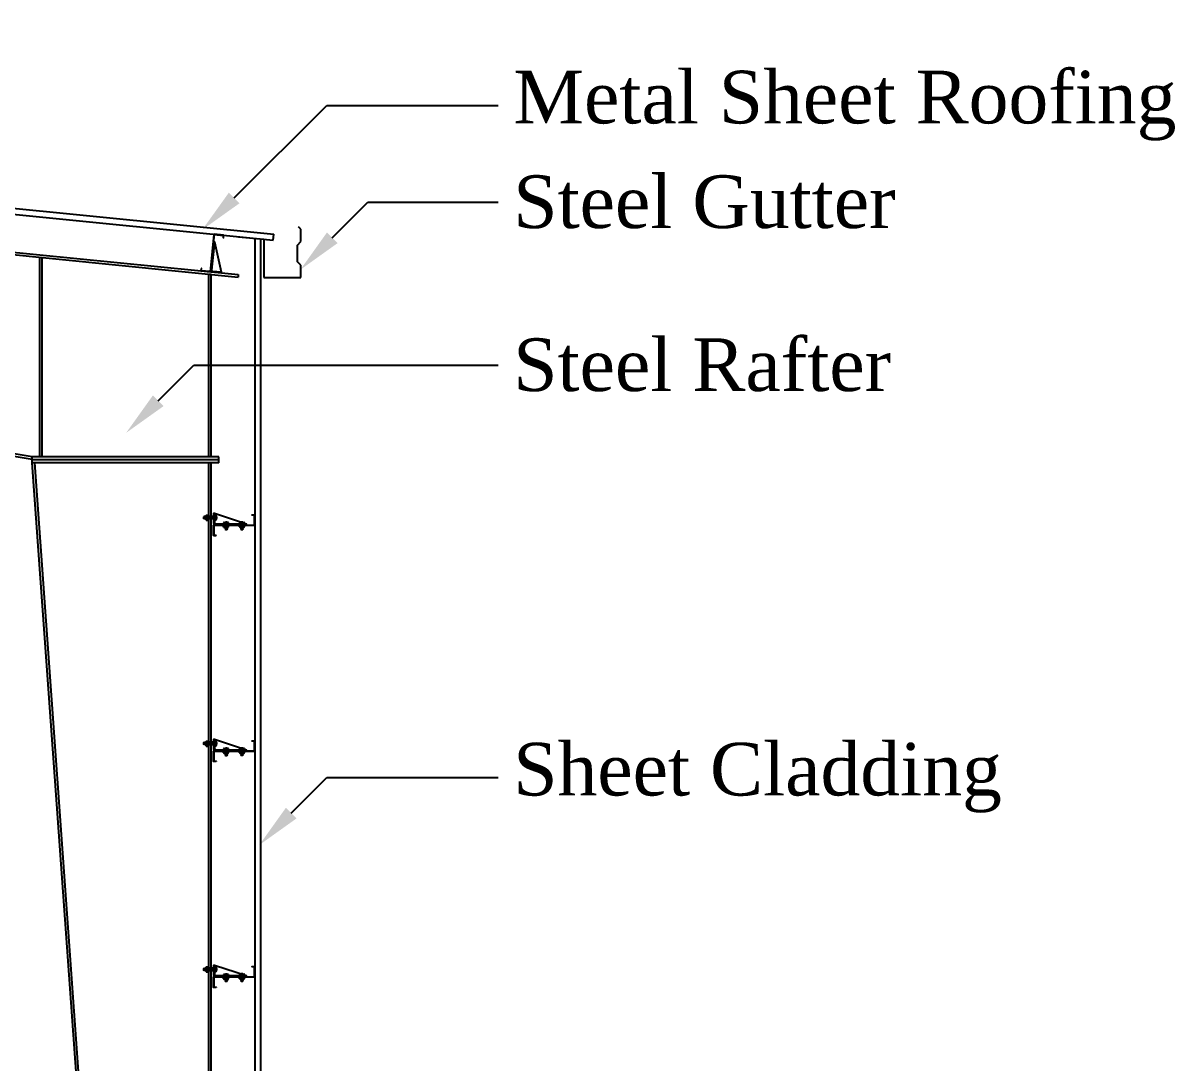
# Model space of a CAD drawing. Header units: metres. Extents: x 1422408 to 2565053, y 3723 to 80428.
# Drawn here: x 2267701.95 to 2267709.6, y 4230.66 to 4237.56 of the extents above; entities that cross this region are included whole.
import ezdxf

# ---------------------------------------------------------------- set-up
doc = ezdxf.new("R2010")
doc.units = ezdxf.units.M
doc.header["$LTSCALE"] = 3.5
doc.header["$MEASUREMENT"] = 0
doc.layers.get('0').update_dxf_attribs({"linetype": 'CONTINUOUS'})
doc.styles.add('style1jaya', font='times.ttf')

msp = doc.modelspace()

# ---------------------------------------------------------------- linework, layer by layer
at = {"ltscale": 0.5}
for p, q in [((2267689.59375, 4237.56076), (2267703.61708, 4236.15842)), ((2267689.59375, 4237.52056), (2267703.6131, 4236.11862)), ((2267703.6131, 4236.11862), (2267703.61708, 4236.15842)), ((2267703.49145, 4236.13079), (2267703.49158, 4223.87431)), ((2267703.53158, 4223.87431), (2267703.53143, 4236.12679))]:
    msp.add_line(p, q, dxfattribs=at)
for p, q in [((2267689.59375, 4237.26889), (2267703.38143, 4235.89012)), ((2267689.59375, 4237.25281), (2267703.37984, 4235.8742)), ((2267702.013, 4234.67952), (2267689.59375, 4236.75439)), ((2267702.013, 4234.66331), (2267689.59375, 4236.73821)), ((2267703.79773, 4236.19108), (2267703.78064, 4236.20818)), ((2267703.79773, 4236.10941), (2267703.79773, 4236.19108)), ((2267703.22288, 4236.10705), (2267703.26711, 4235.90772)), ((2267703.38285, 4236.14165), (2267703.55196, 4236.12474)), ((2267703.55196, 4236.12474), (2267703.55172, 4235.87197)), ((2267703.77416, 4236.08584), (2267703.79773, 4236.10941)), ((2267703.77416, 4235.97604), (2267703.77416, 4236.08584)), ((2267702.063, 4234.67952), (2267702.063, 4236.006)), ((2267702.079, 4234.67952), (2267702.079, 4236.006)), ((2267703.79772, 4235.95246), (2267703.77416, 4235.97604)), ((2267703.79772, 4235.87195), (2267703.79772, 4235.95246)), ((2267703.18543, 4234.67952), (2267703.18543, 4235.89364)), ((2267703.20143, 4235.89204), (2267703.18543, 4235.89204)), ((2267703.20143, 4234.67952), (2267703.20143, 4235.89204)), ((2267703.38143, 4235.89012), (2267703.37984, 4235.8742)), ((2267703.55172, 4235.87197), (2267703.79772, 4235.87195)), ((2267703.25143, 4234.67952), (2267702.013, 4234.67952)), ((2267702.013, 4234.63952), (2267702.013, 4234.67952)), ((2267703.25143, 4234.65952), (2267702.013, 4234.65952)), ((2267702.76951, 4224.15953), (2267702.013, 4234.63952)), ((2267703.25143, 4234.63952), (2267702.013, 4234.63952)), ((2267702.78558, 4224.15953), (2267702.02908, 4234.63952)), ((2267703.18558, 4224.15953), (2267703.18534, 4234.63952)), ((2267703.20158, 4224.15953), (2267703.20158, 4234.63952)), ((2267703.25143, 4234.63952), (2267703.25143, 4234.67952)), ((2267703.24334, 4234.27633), (2267703.14642, 4234.27621)), ((2267703.43647, 4234.23348), (2267703.22444, 4234.3036)), ((2267703.30027, 4234.2529), (2267703.30052, 4234.19133)), ((2267703.38871, 4234.24286), (2267703.38875, 4234.23329)), ((2267703.39281, 4234.24424), (2267703.41742, 4234.24435)), ((2267703.39692, 4234.24289), (2267703.39704, 4234.21261)), ((2267703.40508, 4234.25333), (2267703.40533, 4234.19176)), ((2267703.41332, 4234.24296), (2267703.41344, 4234.21484)), ((2267703.42153, 4234.243), (2267703.42157, 4234.23343)), ((2267703.38883, 4234.21474), (2267703.38879, 4234.22431)), ((2267703.39294, 4234.21339), (2267703.41755, 4234.21349)), ((2267703.39704, 4234.21261), (2267703.39919, 4234.21341)), ((2267703.39704, 4234.21261), (2267703.39841, 4234.21166)), ((2267703.39705, 4234.20969), (2267703.40707, 4234.21345)), ((2267703.39841, 4234.21166), (2267703.39705, 4234.20969)), ((2267703.39705, 4234.20969), (2267703.39842, 4234.20875)), ((2267703.39707, 4234.20678), (2267703.41208, 4234.2124)), ((2267703.39842, 4234.20875), (2267703.39707, 4234.20678)), ((2267703.39707, 4234.20678), (2267703.39844, 4234.20583)), ((2267703.39708, 4234.20386), (2267703.41209, 4234.20949)), ((2267703.39844, 4234.20583), (2267703.39708, 4234.20386)), ((2267703.39708, 4234.20386), (2267703.39845, 4234.20292)), ((2267703.39709, 4234.20095), (2267703.41211, 4234.20657)), ((2267703.39845, 4234.20292), (2267703.39709, 4234.20095)), ((2267703.39709, 4234.20095), (2267703.39846, 4234.2)), ((2267703.39841, 4234.21166), (2267703.40313, 4234.21343)), ((2267703.39842, 4234.20875), (2267703.41101, 4234.21346)), ((2267703.39844, 4234.20583), (2267703.41345, 4234.21146)), ((2267703.39845, 4234.20292), (2267703.41346, 4234.20854)), ((2267703.39846, 4234.2), (2267703.41348, 4234.20563)), ((2267703.39846, 4234.2), (2267703.41213, 4234.20074)), ((2267703.39846, 4234.2), (2267703.4053, 4234.19861)), ((2267703.40302, 4234.20025), (2267703.41212, 4234.20366)), ((2267703.41213, 4234.20074), (2267703.4053, 4234.19861)), ((2267703.40757, 4234.20049), (2267703.41349, 4234.20271)), ((2267703.41282, 4234.21347), (2267703.41208, 4234.2124)), ((2267703.41208, 4234.2124), (2267703.41345, 4234.21146)), ((2267703.41345, 4234.21146), (2267703.41209, 4234.20949)), ((2267703.41209, 4234.20949), (2267703.41346, 4234.20854)), ((2267703.41346, 4234.20854), (2267703.41211, 4234.20657)), ((2267703.41211, 4234.20657), (2267703.41348, 4234.20563)), ((2267703.41348, 4234.20563), (2267703.41212, 4234.20366)), ((2267703.41212, 4234.20366), (2267703.41349, 4234.20271)), ((2267703.41349, 4234.20271), (2267703.41213, 4234.20074)), ((2267703.42164, 4234.21487), (2267703.4216, 4234.22444)), ((2267703.43647, 4232.73348), (2267703.22444, 4232.8036)), ((2267703.24334, 4232.77633), (2267703.14642, 4232.77621)), ((2267703.30027, 4232.7529), (2267703.30052, 4232.69133)), ((2267703.38871, 4232.74286), (2267703.38875, 4232.73329)), ((2267703.38883, 4232.71474), (2267703.38879, 4232.72431)), ((2267703.39281, 4232.74425), (2267703.41742, 4232.74435)), ((2267703.39294, 4232.71339), (2267703.41755, 4232.71349)), ((2267703.39692, 4232.74289), (2267703.39704, 4232.71261)), ((2267703.39704, 4232.71261), (2267703.39919, 4232.71341)), ((2267703.39704, 4232.71261), (2267703.39841, 4232.71166)), ((2267703.39705, 4232.70969), (2267703.40707, 4232.71345)), ((2267703.39841, 4232.71166), (2267703.39705, 4232.70969)), ((2267703.39705, 4232.70969), (2267703.39842, 4232.70875)), ((2267703.39707, 4232.70678), (2267703.41208, 4232.7124)), ((2267703.39842, 4232.70875), (2267703.39707, 4232.70678)), ((2267703.39707, 4232.70678), (2267703.39844, 4232.70583)), ((2267703.39708, 4232.70386), (2267703.41209, 4232.70949)), ((2267703.39844, 4232.70583), (2267703.39708, 4232.70386)), ((2267703.39708, 4232.70386), (2267703.39845, 4232.70292)), ((2267703.39709, 4232.70095), (2267703.41211, 4232.70657)), ((2267703.39845, 4232.70292), (2267703.39709, 4232.70095)), ((2267703.39709, 4232.70095), (2267703.39846, 4232.7)), ((2267703.39841, 4232.71166), (2267703.40313, 4232.71343)), ((2267703.39842, 4232.70875), (2267703.41101, 4232.71346)), ((2267703.39844, 4232.70583), (2267703.41345, 4232.71146)), ((2267703.39845, 4232.70292), (2267703.41346, 4232.70854)), ((2267703.39846, 4232.7), (2267703.41348, 4232.70563)), ((2267703.40302, 4232.70025), (2267703.41212, 4232.70366)), ((2267703.40508, 4232.75333), (2267703.40533, 4232.69176)), ((2267703.40757, 4232.70049), (2267703.41349, 4232.70271)), ((2267703.41282, 4232.71347), (2267703.41208, 4232.7124)), ((2267703.41208, 4232.7124), (2267703.41345, 4232.71146)), ((2267703.41345, 4232.71146), (2267703.41209, 4232.70949)), ((2267703.41209, 4232.70949), (2267703.41346, 4232.70854)), ((2267703.41346, 4232.70854), (2267703.41211, 4232.70657)), ((2267703.41211, 4232.70657), (2267703.41348, 4232.70563)), ((2267703.41348, 4232.70563), (2267703.41212, 4232.70366)), ((2267703.41212, 4232.70366), (2267703.41349, 4232.70271)), ((2267703.41349, 4232.70271), (2267703.41213, 4232.70074)), ((2267703.41332, 4232.74296), (2267703.41344, 4232.71484)), ((2267703.42153, 4232.743), (2267703.42157, 4232.73343)), ((2267703.42164, 4232.71487), (2267703.4216, 4232.72445)), ((2267703.39846, 4232.7), (2267703.41213, 4232.70074)), ((2267703.39846, 4232.7), (2267703.4053, 4232.69861)), ((2267703.41213, 4232.70074), (2267703.4053, 4232.69861)), ((2267703.24334, 4231.27633), (2267703.14642, 4231.27621)), ((2267703.43647, 4231.23348), (2267703.22444, 4231.3036)), ((2267703.30027, 4231.2529), (2267703.30052, 4231.19133)), ((2267703.40508, 4231.25333), (2267703.40533, 4231.19176)), ((2267703.38871, 4231.24286), (2267703.38875, 4231.23329)), ((2267703.38883, 4231.21474), (2267703.38879, 4231.22431)), ((2267703.39281, 4231.24425), (2267703.41742, 4231.24435)), ((2267703.39294, 4231.21339), (2267703.41755, 4231.21349)), ((2267703.39692, 4231.2429), (2267703.39704, 4231.21261)), ((2267703.39704, 4231.21261), (2267703.39919, 4231.21342)), ((2267703.39704, 4231.21261), (2267703.39841, 4231.21166)), ((2267703.39705, 4231.20969), (2267703.40707, 4231.21345)), ((2267703.39841, 4231.21166), (2267703.39705, 4231.20969)), ((2267703.39705, 4231.20969), (2267703.39842, 4231.20875)), ((2267703.39707, 4231.20678), (2267703.41208, 4231.2124)), ((2267703.39842, 4231.20875), (2267703.39707, 4231.20678)), ((2267703.39707, 4231.20678), (2267703.39844, 4231.20583)), ((2267703.39708, 4231.20386), (2267703.41209, 4231.20949)), ((2267703.39844, 4231.20583), (2267703.39708, 4231.20386)), ((2267703.39708, 4231.20386), (2267703.39845, 4231.20292)), ((2267703.39709, 4231.20095), (2267703.41211, 4231.20657)), ((2267703.39845, 4231.20292), (2267703.39709, 4231.20095)), ((2267703.39709, 4231.20095), (2267703.39846, 4231.2)), ((2267703.39841, 4231.21166), (2267703.40313, 4231.21343)), ((2267703.39842, 4231.20875), (2267703.41101, 4231.21346)), ((2267703.39844, 4231.20583), (2267703.41345, 4231.21146)), ((2267703.39845, 4231.20292), (2267703.41346, 4231.20854)), ((2267703.39846, 4231.2), (2267703.41348, 4231.20563)), ((2267703.39846, 4231.2), (2267703.41213, 4231.20074)), ((2267703.39846, 4231.2), (2267703.4053, 4231.19861)), ((2267703.40302, 4231.20025), (2267703.41212, 4231.20366)), ((2267703.41213, 4231.20074), (2267703.4053, 4231.19861)), ((2267703.40757, 4231.20049), (2267703.41349, 4231.20271)), ((2267703.41282, 4231.21347), (2267703.41208, 4231.2124)), ((2267703.41208, 4231.2124), (2267703.41345, 4231.21146)), ((2267703.41345, 4231.21146), (2267703.41209, 4231.20949)), ((2267703.41209, 4231.20949), (2267703.41346, 4231.20854)), ((2267703.41346, 4231.20854), (2267703.41211, 4231.20657)), ((2267703.41211, 4231.20657), (2267703.41348, 4231.20563)), ((2267703.41348, 4231.20563), (2267703.41212, 4231.20366)), ((2267703.41212, 4231.20366), (2267703.41349, 4231.20271)), ((2267703.41349, 4231.20271), (2267703.41213, 4231.20074)), ((2267703.41332, 4231.24296), (2267703.41344, 4231.21484)), ((2267703.42153, 4231.243), (2267703.42157, 4231.23343)), ((2267703.42164, 4231.21488), (2267703.4216, 4231.22445))]:
    msp.add_line(p, q)
at = {"linetype": 'ByBlock', "lineweight": -2}
for p, q in [((2267703.96919, 4237.01363), (2267705.10753, 4237.01363)), ((2267704.2418, 4236.37083), (2267705.10753, 4236.37083)), ((2267703.08543, 4235.28845), (2267705.10738, 4235.28845)), ((2267703.96919, 4232.55107), (2267705.10753, 4232.55107))]:
    msp.add_line(p, q, dxfattribs=at)
at = {"linetype": 'Continuous'}
for p, q in [((2267703.15285, 4234.28328), (2267703.15147, 4234.27644)), ((2267703.15359, 4234.26961), (2267703.15147, 4234.27644)), ((2267703.1538, 4234.28465), (2267703.15285, 4234.28328)), ((2267703.15285, 4234.28328), (2267703.15848, 4234.26826)), ((2267703.15285, 4234.28328), (2267703.15359, 4234.26961)), ((2267703.1531, 4234.27872), (2267703.15651, 4234.26962)), ((2267703.15335, 4234.27417), (2267703.15556, 4234.26825)), ((2267703.15556, 4234.26825), (2267703.15359, 4234.26961)), ((2267703.1538, 4234.28465), (2267703.15943, 4234.26963)), ((2267703.15577, 4234.28329), (2267703.1538, 4234.28465)), ((2267703.15651, 4234.26962), (2267703.15556, 4234.26825)), ((2267703.15671, 4234.28466), (2267703.15577, 4234.28329)), ((2267703.15577, 4234.28329), (2267703.16139, 4234.26827)), ((2267703.15848, 4234.26826), (2267703.15651, 4234.26962)), ((2267703.15671, 4234.28466), (2267703.16234, 4234.26965)), ((2267703.15868, 4234.2833), (2267703.15671, 4234.28466)), ((2267703.15943, 4234.26963), (2267703.15848, 4234.26826)), ((2267703.15963, 4234.28467), (2267703.15868, 4234.2833)), ((2267703.15868, 4234.2833), (2267703.16431, 4234.26829)), ((2267703.16139, 4234.26827), (2267703.15943, 4234.26963)), ((2267703.15963, 4234.28467), (2267703.16526, 4234.26966)), ((2267703.1616, 4234.28332), (2267703.15963, 4234.28467)), ((2267703.16234, 4234.26965), (2267703.16139, 4234.26827)), ((2267703.16255, 4234.28469), (2267703.1616, 4234.28332)), ((2267703.1616, 4234.28332), (2267703.16632, 4234.27073)), ((2267703.16431, 4234.26829), (2267703.16234, 4234.26965)), ((2267703.16255, 4234.28469), (2267703.1663, 4234.27467)), ((2267703.16451, 4234.28333), (2267703.16255, 4234.28469)), ((2267703.16526, 4234.26966), (2267703.16431, 4234.26829)), ((2267703.16546, 4234.2847), (2267703.16451, 4234.28333)), ((2267703.16451, 4234.28333), (2267703.16628, 4234.27861)), ((2267703.16632, 4234.26892), (2267703.16526, 4234.26966)), ((2267703.16546, 4234.2847), (2267703.16627, 4234.28255)), ((2267703.16626, 4234.2847), (2267703.16546, 4234.2847)), ((2267703.16624, 4234.2888), (2267703.16634, 4234.26419)), ((2267703.16759, 4234.29291), (2267703.17915, 4234.29296)), ((2267703.23391, 4234.28471), (2267703.16763, 4234.28471)), ((2267703.23398, 4234.2683), (2267703.16769, 4234.2683)), ((2267703.16773, 4234.2601), (2267703.17915, 4234.26014)), ((2267703.23388, 4234.29291), (2267703.22431, 4234.29287)), ((2267703.23401, 4234.26009), (2267703.22444, 4234.26005)), ((2267703.23526, 4234.28881), (2267703.23536, 4234.2642)), ((2267703.2839, 4234.24243), (2267703.28394, 4234.23286)), ((2267703.288, 4234.24381), (2267703.31261, 4234.24391)), ((2267703.29211, 4234.24246), (2267703.29222, 4234.2143)), ((2267703.30851, 4234.24253), (2267703.30863, 4234.21437)), ((2267703.31672, 4234.24256), (2267703.31676, 4234.23299)), ((2267703.28402, 4234.21426), (2267703.28398, 4234.22383)), ((2267703.28813, 4234.21291), (2267703.31274, 4234.21301)), ((2267703.29223, 4234.21213), (2267703.29438, 4234.21294)), ((2267703.29223, 4234.21293), (2267703.29223, 4234.21213)), ((2267703.29223, 4234.21213), (2267703.2936, 4234.21119)), ((2267703.29225, 4234.20922), (2267703.30226, 4234.21297)), ((2267703.2936, 4234.21119), (2267703.29225, 4234.20922)), ((2267703.29225, 4234.20922), (2267703.29362, 4234.20827)), ((2267703.29226, 4234.2063), (2267703.30727, 4234.21193)), ((2267703.29362, 4234.20827), (2267703.29226, 4234.2063)), ((2267703.29226, 4234.2063), (2267703.29363, 4234.20536)), ((2267703.29227, 4234.20339), (2267703.30729, 4234.20901)), ((2267703.29363, 4234.20536), (2267703.29227, 4234.20339)), ((2267703.29227, 4234.20339), (2267703.29364, 4234.20244)), ((2267703.29228, 4234.20047), (2267703.3073, 4234.2061)), ((2267703.29364, 4234.20244), (2267703.29228, 4234.20047)), ((2267703.29228, 4234.20047), (2267703.29365, 4234.19952)), ((2267703.2936, 4234.21119), (2267703.29832, 4234.21296)), ((2267703.29362, 4234.20827), (2267703.3062, 4234.21299)), ((2267703.29363, 4234.20536), (2267703.30864, 4234.21098)), ((2267703.29364, 4234.20244), (2267703.30866, 4234.20807)), ((2267703.29365, 4234.19952), (2267703.30867, 4234.20515)), ((2267703.29365, 4234.19952), (2267703.30732, 4234.20027)), ((2267703.29365, 4234.19952), (2267703.30049, 4234.19814)), ((2267703.29821, 4234.19977), (2267703.30731, 4234.20318)), ((2267703.30732, 4234.20027), (2267703.30049, 4234.19814)), ((2267703.30277, 4234.20002), (2267703.30868, 4234.20224)), ((2267703.30801, 4234.213), (2267703.30727, 4234.21193)), ((2267703.30727, 4234.21193), (2267703.30864, 4234.21098)), ((2267703.30864, 4234.21098), (2267703.30729, 4234.20901)), ((2267703.30729, 4234.20901), (2267703.30866, 4234.20807)), ((2267703.30866, 4234.20807), (2267703.3073, 4234.2061)), ((2267703.3073, 4234.2061), (2267703.30867, 4234.20515)), ((2267703.30867, 4234.20515), (2267703.30731, 4234.20318)), ((2267703.30731, 4234.20318), (2267703.30868, 4234.20224)), ((2267703.30868, 4234.20224), (2267703.30732, 4234.20027)), ((2267703.31683, 4234.2144), (2267703.31679, 4234.22397)), ((2267703.15285, 4232.78328), (2267703.15147, 4232.77644)), ((2267703.1538, 4232.78465), (2267703.15285, 4232.78328)), ((2267703.15285, 4232.78328), (2267703.15848, 4232.76826)), ((2267703.15285, 4232.78328), (2267703.15359, 4232.76961)), ((2267703.1531, 4232.77872), (2267703.15651, 4232.76962)), ((2267703.1538, 4232.78465), (2267703.15943, 4232.76963)), ((2267703.15577, 4232.78329), (2267703.1538, 4232.78465)), ((2267703.15671, 4232.78466), (2267703.15577, 4232.78329)), ((2267703.15577, 4232.78329), (2267703.16139, 4232.76828)), ((2267703.15671, 4232.78466), (2267703.16234, 4232.76965)), ((2267703.15868, 4232.7833), (2267703.15671, 4232.78466)), ((2267703.15963, 4232.78467), (2267703.15868, 4232.7833)), ((2267703.15868, 4232.7833), (2267703.16431, 4232.76829)), ((2267703.15963, 4232.78467), (2267703.16526, 4232.76966)), ((2267703.1616, 4232.78332), (2267703.15963, 4232.78467)), ((2267703.16255, 4232.78469), (2267703.1616, 4232.78332)), ((2267703.1616, 4232.78332), (2267703.16632, 4232.77073)), ((2267703.16255, 4232.78469), (2267703.1663, 4232.77467)), ((2267703.16451, 4232.78333), (2267703.16255, 4232.78469)), ((2267703.16546, 4232.7847), (2267703.16451, 4232.78333)), ((2267703.16451, 4232.78333), (2267703.16628, 4232.77861)), ((2267703.16546, 4232.7847), (2267703.16627, 4232.78255)), ((2267703.16626, 4232.7847), (2267703.16546, 4232.7847)), ((2267703.16624, 4232.7888), (2267703.16634, 4232.76419)), ((2267703.16759, 4232.79291), (2267703.17915, 4232.79296)), ((2267703.23391, 4232.78471), (2267703.16763, 4232.78471)), ((2267703.23388, 4232.79291), (2267703.22431, 4232.79287)), ((2267703.23526, 4232.78881), (2267703.23536, 4232.7642)), ((2267703.15359, 4232.76961), (2267703.15147, 4232.77644)), ((2267703.15335, 4232.77417), (2267703.15556, 4232.76825)), ((2267703.15556, 4232.76825), (2267703.15359, 4232.76961)), ((2267703.15651, 4232.76962), (2267703.15556, 4232.76825)), ((2267703.15848, 4232.76826), (2267703.15651, 4232.76962)), ((2267703.15943, 4232.76963), (2267703.15848, 4232.76826)), ((2267703.16139, 4232.76828), (2267703.15943, 4232.76963)), ((2267703.16234, 4232.76965), (2267703.16139, 4232.76828)), ((2267703.16431, 4232.76829), (2267703.16234, 4232.76965)), ((2267703.16526, 4232.76966), (2267703.16431, 4232.76829)), ((2267703.16632, 4232.76892), (2267703.16526, 4232.76966)), ((2267703.23398, 4232.7683), (2267703.16769, 4232.7683)), ((2267703.16773, 4232.7601), (2267703.17915, 4232.76014)), ((2267703.23401, 4232.76009), (2267703.22444, 4232.76005)), ((2267703.2839, 4232.74243), (2267703.28394, 4232.73286)), ((2267703.28402, 4232.71426), (2267703.28398, 4232.72383)), ((2267703.288, 4232.74381), (2267703.31261, 4232.74391)), ((2267703.28813, 4232.71291), (2267703.31274, 4232.71302)), ((2267703.29211, 4232.74246), (2267703.29222, 4232.7143)), ((2267703.29223, 4232.71213), (2267703.29438, 4232.71294)), ((2267703.29223, 4232.71293), (2267703.29223, 4232.71213)), ((2267703.29223, 4232.71213), (2267703.2936, 4232.71119)), ((2267703.29225, 4232.70922), (2267703.30226, 4232.71297)), ((2267703.2936, 4232.71119), (2267703.29225, 4232.70922)), ((2267703.29225, 4232.70922), (2267703.29362, 4232.70827)), ((2267703.29226, 4232.7063), (2267703.30727, 4232.71193)), ((2267703.29362, 4232.70827), (2267703.29226, 4232.7063)), ((2267703.29226, 4232.7063), (2267703.29363, 4232.70536)), ((2267703.29227, 4232.70339), (2267703.30729, 4232.70901)), ((2267703.29363, 4232.70536), (2267703.29227, 4232.70339)), ((2267703.29227, 4232.70339), (2267703.29364, 4232.70244)), ((2267703.29228, 4232.70047), (2267703.3073, 4232.7061)), ((2267703.29364, 4232.70244), (2267703.29228, 4232.70047)), ((2267703.2936, 4232.71119), (2267703.29832, 4232.71296)), ((2267703.29362, 4232.70827), (2267703.3062, 4232.71299)), ((2267703.29363, 4232.70536), (2267703.30864, 4232.71098)), ((2267703.29364, 4232.70244), (2267703.30866, 4232.70807)), ((2267703.29365, 4232.69952), (2267703.30867, 4232.70515)), ((2267703.29821, 4232.69977), (2267703.30731, 4232.70318)), ((2267703.30277, 4232.70002), (2267703.30868, 4232.70224)), ((2267703.30801, 4232.713), (2267703.30727, 4232.71193)), ((2267703.30727, 4232.71193), (2267703.30864, 4232.71098)), ((2267703.30864, 4232.71098), (2267703.30729, 4232.70901)), ((2267703.30729, 4232.70901), (2267703.30866, 4232.70807)), ((2267703.30866, 4232.70807), (2267703.3073, 4232.7061)), ((2267703.3073, 4232.7061), (2267703.30867, 4232.70515)), ((2267703.30867, 4232.70515), (2267703.30731, 4232.70318)), ((2267703.30731, 4232.70318), (2267703.30868, 4232.70224)), ((2267703.30868, 4232.70224), (2267703.30732, 4232.70027)), ((2267703.30851, 4232.74253), (2267703.30863, 4232.71437)), ((2267703.31672, 4232.74256), (2267703.31676, 4232.73299)), ((2267703.31683, 4232.7144), (2267703.31679, 4232.72397)), ((2267703.29228, 4232.70047), (2267703.29365, 4232.69952)), ((2267703.29365, 4232.69952), (2267703.30732, 4232.70027)), ((2267703.29365, 4232.69952), (2267703.30049, 4232.69814)), ((2267703.30732, 4232.70027), (2267703.30049, 4232.69814)), ((2267703.15285, 4231.28328), (2267703.15147, 4231.27644)), ((2267703.15359, 4231.26961), (2267703.15147, 4231.27644)), ((2267703.1538, 4231.28465), (2267703.15285, 4231.28328)), ((2267703.15285, 4231.28328), (2267703.15848, 4231.26826)), ((2267703.15285, 4231.28328), (2267703.15359, 4231.26961)), ((2267703.1531, 4231.27872), (2267703.15651, 4231.26962)), ((2267703.15335, 4231.27417), (2267703.15556, 4231.26825)), ((2267703.15556, 4231.26825), (2267703.15359, 4231.26961)), ((2267703.1538, 4231.28465), (2267703.15943, 4231.26963)), ((2267703.15577, 4231.28329), (2267703.1538, 4231.28465)), ((2267703.15651, 4231.26962), (2267703.15556, 4231.26825)), ((2267703.15671, 4231.28466), (2267703.15577, 4231.28329)), ((2267703.15577, 4231.28329), (2267703.16139, 4231.26828)), ((2267703.15848, 4231.26826), (2267703.15651, 4231.26962)), ((2267703.15671, 4231.28466), (2267703.16234, 4231.26965)), ((2267703.15868, 4231.2833), (2267703.15671, 4231.28466)), ((2267703.15943, 4231.26963), (2267703.15848, 4231.26826)), ((2267703.15963, 4231.28468), (2267703.15868, 4231.2833)), ((2267703.15868, 4231.2833), (2267703.16431, 4231.26829)), ((2267703.16139, 4231.26828), (2267703.15943, 4231.26963)), ((2267703.15963, 4231.28468), (2267703.16526, 4231.26966)), ((2267703.1616, 4231.28332), (2267703.15963, 4231.28468)), ((2267703.16234, 4231.26965), (2267703.16139, 4231.26828)), ((2267703.16255, 4231.28469), (2267703.1616, 4231.28332)), ((2267703.1616, 4231.28332), (2267703.16632, 4231.27073)), ((2267703.16431, 4231.26829), (2267703.16234, 4231.26965)), ((2267703.16255, 4231.28469), (2267703.1663, 4231.27467)), ((2267703.16451, 4231.28333), (2267703.16255, 4231.28469)), ((2267703.16526, 4231.26966), (2267703.16431, 4231.26829)), ((2267703.16546, 4231.2847), (2267703.16451, 4231.28333)), ((2267703.16451, 4231.28333), (2267703.16628, 4231.27861)), ((2267703.16632, 4231.26892), (2267703.16526, 4231.26966)), ((2267703.16546, 4231.2847), (2267703.16627, 4231.28255)), ((2267703.16626, 4231.2847), (2267703.16546, 4231.2847)), ((2267703.16624, 4231.2888), (2267703.16634, 4231.26419)), ((2267703.16759, 4231.29291), (2267703.17915, 4231.29296)), ((2267703.23391, 4231.28471), (2267703.16763, 4231.28471)), ((2267703.23398, 4231.2683), (2267703.16769, 4231.2683)), ((2267703.16773, 4231.2601), (2267703.17915, 4231.26015)), ((2267703.23388, 4231.29291), (2267703.22431, 4231.29287)), ((2267703.23401, 4231.26009), (2267703.22444, 4231.26006)), ((2267703.23526, 4231.28881), (2267703.23536, 4231.2642)), ((2267703.2839, 4231.24243), (2267703.28394, 4231.23286)), ((2267703.28402, 4231.21426), (2267703.28398, 4231.22383)), ((2267703.288, 4231.24381), (2267703.31261, 4231.24391)), ((2267703.28813, 4231.21291), (2267703.31274, 4231.21302)), ((2267703.29211, 4231.24246), (2267703.29222, 4231.2143)), ((2267703.29223, 4231.21213), (2267703.29438, 4231.21294)), ((2267703.29223, 4231.21293), (2267703.29223, 4231.21213)), ((2267703.29223, 4231.21213), (2267703.2936, 4231.21119)), ((2267703.29225, 4231.20922), (2267703.30226, 4231.21297)), ((2267703.2936, 4231.21119), (2267703.29225, 4231.20922)), ((2267703.29225, 4231.20922), (2267703.29362, 4231.20827)), ((2267703.29226, 4231.2063), (2267703.30727, 4231.21193)), ((2267703.29362, 4231.20827), (2267703.29226, 4231.2063)), ((2267703.29226, 4231.2063), (2267703.29363, 4231.20536)), ((2267703.29227, 4231.20339), (2267703.30729, 4231.20901)), ((2267703.29363, 4231.20536), (2267703.29227, 4231.20339)), ((2267703.29227, 4231.20339), (2267703.29364, 4231.20244)), ((2267703.29228, 4231.20047), (2267703.3073, 4231.2061)), ((2267703.29364, 4231.20244), (2267703.29228, 4231.20047)), ((2267703.29228, 4231.20047), (2267703.29365, 4231.19952)), ((2267703.2936, 4231.21119), (2267703.29832, 4231.21296)), ((2267703.29362, 4231.20827), (2267703.3062, 4231.21299)), ((2267703.29363, 4231.20536), (2267703.30864, 4231.21098)), ((2267703.29364, 4231.20244), (2267703.30866, 4231.20807)), ((2267703.29365, 4231.19952), (2267703.30867, 4231.20515)), ((2267703.29365, 4231.19952), (2267703.30732, 4231.20027)), ((2267703.29365, 4231.19952), (2267703.30049, 4231.19814)), ((2267703.29821, 4231.19977), (2267703.30731, 4231.20318)), ((2267703.30732, 4231.20027), (2267703.30049, 4231.19814)), ((2267703.30277, 4231.20002), (2267703.30868, 4231.20224)), ((2267703.30801, 4231.213), (2267703.30727, 4231.21193)), ((2267703.30727, 4231.21193), (2267703.30864, 4231.21098)), ((2267703.30864, 4231.21098), (2267703.30729, 4231.20901)), ((2267703.30729, 4231.20901), (2267703.30866, 4231.20807)), ((2267703.30866, 4231.20807), (2267703.3073, 4231.2061)), ((2267703.3073, 4231.2061), (2267703.30867, 4231.20515)), ((2267703.30867, 4231.20515), (2267703.30731, 4231.20318)), ((2267703.30731, 4231.20318), (2267703.30868, 4231.20224)), ((2267703.30868, 4231.20224), (2267703.30732, 4231.20027)), ((2267703.30851, 4231.24253), (2267703.30863, 4231.21437)), ((2267703.31672, 4231.24256), (2267703.31676, 4231.23299)), ((2267703.31683, 4231.2144), (2267703.31679, 4231.22397))]:
    msp.add_line(p, q, dxfattribs=at)
at = {"linetype": 'ByBlock', "lineweight": -2, "elevation": 0}
for points in [[(2267703.35422, 4236.39953), (2267703.96919, 4237.01363)], [(2267704.00585, 4236.13488), (2267704.2418, 4236.37083)], [(2267702.84947, 4235.0525), (2267703.08543, 4235.28845)], [(2267703.73324, 4232.31512), (2267703.96919, 4232.55107)]]:
    msp.add_lwpolyline(points, dxfattribs=at)
at = {"linetype": 'Continuous', "elevation": 0}
for points in [[(2267703.1348, 4235.931), (2267703.13312, 4235.91509), (2267703.19682, 4235.90863), (2267703.2219, 4236.15614), (2267703.28244, 4236.15016), (2267703.28092, 4236.13581), (2267703.28255, 4236.13564), (2267703.28421, 4236.15147), (2267703.22051, 4236.15792), (2267703.19543, 4235.91042), (2267703.13491, 4235.91648), (2267703.13642, 4235.93083)], [(2267703.23518, 4234.15698), (2267703.21768, 4234.15698), (2267703.21768, 4234.227), (2267703.48979, 4234.22701), (2267703.48979, 4234.29348), (2267703.47417, 4234.29348), (2267703.47417, 4234.29533), (2267703.49157, 4234.29533), (2267703.49158, 4234.2253), (2267703.21947, 4234.22529), (2267703.21939, 4234.15877), (2267703.23518, 4234.15877)], [(2267703.23518, 4232.65698), (2267703.21768, 4232.65698), (2267703.21768, 4232.727), (2267703.48979, 4232.72701), (2267703.48979, 4232.79348), (2267703.47417, 4232.79348), (2267703.47417, 4232.79533), (2267703.49157, 4232.79533), (2267703.49158, 4232.7253), (2267703.21947, 4232.72529), (2267703.21939, 4232.65877), (2267703.23518, 4232.65877)], [(2267703.23518, 4231.15698), (2267703.21768, 4231.15698), (2267703.21768, 4231.227), (2267703.48979, 4231.22701), (2267703.48979, 4231.29348), (2267703.47417, 4231.29348), (2267703.47417, 4231.29533), (2267703.49157, 4231.29533), (2267703.49158, 4231.2253), (2267703.21947, 4231.22529), (2267703.21939, 4231.15877), (2267703.23518, 4231.15877)]]:
    msp.add_lwpolyline(points, close=True, dxfattribs=at)
at = {"elevation": 0}
for points in [[(2267703.20903, 4235.9074, -0.4142136), (2267703.19816, 4235.92134), (2267703.21666, 4236.1077), (2267703.22288, 4236.10705), (2267703.20436, 4235.92057, 0.4142136), (2267703.2098, 4235.9136), (2267703.26711, 4235.90772), (2267703.26647, 4235.90157)], [(2267703.21769, 4234.24043, 0.4142136), (2267703.23166, 4234.22706), (2267703.4365, 4234.22665), (2267703.43647, 4234.23348), (2267703.23151, 4234.23389, -0.4142136), (2267703.22452, 4234.24058), (2267703.22444, 4234.3036), (2267703.21768, 4234.30357)], [(2267703.21769, 4232.74043, 0.4142136), (2267703.23166, 4232.72706), (2267703.4365, 4232.72665), (2267703.43647, 4232.73348), (2267703.23151, 4232.7339, -0.4142136), (2267703.22452, 4232.74058), (2267703.22444, 4232.8036), (2267703.21768, 4232.80358)], [(2267703.21769, 4231.24043, 0.4142136), (2267703.23166, 4231.22706), (2267703.4365, 4231.22665), (2267703.43647, 4231.23348), (2267703.23151, 4231.2339, -0.4142136), (2267703.22452, 4231.24058), (2267703.22444, 4231.3036), (2267703.21768, 4231.30358)]]:
    msp.add_lwpolyline(points, format="xyb", close=True, dxfattribs=at)
at = {"linetype": 'Continuous'}
for centre, radius, start, end in [((2267703.17308, 4234.28883), 0.00684, 143.366397, 217.106193), ((2267703.19159, 4234.2766), 0.02529, 161.311651, 199.160939), ((2267703.17318, 4234.26422), 0.00684, 143.366397, 217.106193), ((2267703.22842, 4234.28878), 0.00684, 323.366397, 37.106193), ((2267703.21002, 4234.2764), 0.02529, 341.311651, 19.160939), ((2267703.22853, 4234.26417), 0.00684, 323.366397, 37.106193), ((2267703.28803, 4234.23698), 0.00684, 53.366397, 127.106193), ((2267703.30041, 4234.21857), 0.02529, 71.311651, 109.160939), ((2267703.31264, 4234.23708), 0.00684, 53.366397, 127.106193), ((2267703.2881, 4234.21975), 0.00684, 233.366397, 307.106193), ((2267703.30033, 4234.23826), 0.02529, 251.311651, 289.160939), ((2267703.31271, 4234.21985), 0.00684, 233.366397, 307.106193), ((2267703.17308, 4232.78883), 0.00684, 143.366397, 217.106193), ((2267703.19159, 4232.7766), 0.02529, 161.311651, 199.160939), ((2267703.22842, 4232.78878), 0.00684, 323.366397, 37.106193), ((2267703.21002, 4232.7764), 0.02529, 341.311651, 19.160939), ((2267703.17318, 4232.76422), 0.00684, 143.366397, 217.106193), ((2267703.22853, 4232.76417), 0.00684, 323.366397, 37.106193), ((2267703.28803, 4232.73698), 0.00684, 53.366397, 127.106193), ((2267703.2881, 4232.71975), 0.00684, 233.366397, 307.106193), ((2267703.30041, 4232.71857), 0.02529, 71.311651, 109.160939), ((2267703.30033, 4232.73826), 0.02529, 251.311651, 289.160939), ((2267703.31264, 4232.73708), 0.00684, 53.366397, 127.106193), ((2267703.31271, 4232.71985), 0.00684, 233.366397, 307.106193), ((2267703.17308, 4231.28883), 0.00684, 143.366397, 217.106193), ((2267703.19159, 4231.2766), 0.02529, 161.311651, 199.160939), ((2267703.17318, 4231.26422), 0.00684, 143.366397, 217.106193), ((2267703.22842, 4231.28878), 0.00684, 323.366397, 37.106193), ((2267703.21002, 4231.2764), 0.02529, 341.311651, 19.160939), ((2267703.22853, 4231.26417), 0.00684, 323.366397, 37.106193), ((2267703.28803, 4231.23698), 0.00684, 53.366397, 127.106193), ((2267703.2881, 4231.21975), 0.00684, 233.366397, 307.106193), ((2267703.30041, 4231.21857), 0.02529, 71.311651, 109.160939), ((2267703.30033, 4231.23826), 0.02529, 251.311651, 289.160939), ((2267703.31264, 4231.23708), 0.00684, 53.366397, 127.106193), ((2267703.31271, 4231.21985), 0.00684, 233.366397, 307.106193)]:
    msp.add_arc(centre, radius, start, end, dxfattribs=at)
for centre, radius, start, end in [((2267703.39284, 4234.23741), 0.00684, 53.366397, 127.106193), ((2267703.40522, 4234.219), 0.02529, 71.311651, 109.160939), ((2267703.41745, 4234.23751), 0.00684, 53.366397, 127.106193), ((2267703.39291, 4234.22022), 0.00684, 233.366397, 307.106193), ((2267703.40514, 4234.23873), 0.02529, 251.311651, 289.160939), ((2267703.41752, 4234.22033), 0.00684, 233.366397, 307.106193), ((2267703.39284, 4232.73741), 0.00684, 53.366397, 127.106193), ((2267703.39291, 4232.72023), 0.00684, 233.366397, 307.106193), ((2267703.40522, 4232.719), 0.02529, 71.311651, 109.160939), ((2267703.40514, 4232.73873), 0.02529, 251.311651, 289.160939), ((2267703.41745, 4232.73751), 0.00684, 53.366397, 127.106193), ((2267703.41752, 4232.72033), 0.00684, 233.366397, 307.106193), ((2267703.39284, 4231.23741), 0.00684, 53.366397, 127.106193), ((2267703.39291, 4231.22023), 0.00684, 233.366397, 307.106193), ((2267703.40522, 4231.219), 0.02529, 71.311651, 109.160939), ((2267703.40514, 4231.23873), 0.02529, 251.311651, 289.160939), ((2267703.41745, 4231.23751), 0.00684, 53.366397, 127.106193), ((2267703.41752, 4231.22033), 0.00684, 233.366397, 307.106193)]:
    msp.add_arc(centre, radius, start, end)
for points in [[(2267703.38955, 4236.36415), (2267703.14193, 4236.18755), (2267703.31889, 4236.43491)], [(2267704.04121, 4236.09952), (2267703.79372, 4235.92274), (2267703.9705, 4236.17023)], [(2267702.88483, 4235.01714), (2267702.63734, 4234.84037), (2267702.81412, 4235.08786)], [(2267703.76859, 4232.27976), (2267703.52111, 4232.10298), (2267703.69788, 4232.35047)]]:
    msp.add_solid(points)

# ---------------------------------------------------------------- texts
at = {"char_height": 0.3499999, "attachment_point": 1, "style": 'style1jaya'}
for s, insert in [('Metal Sheet Roofing', (2267705.20753, 4237.2444)), ('{\\fTimes New Roman CE|b0|i0|c238|p18;Steel }Gutter', (2267705.20753, 4236.54974)), ('{\\fTimes New Roman CE|b0|i0|c238|p18;Steel }Rafter', (2267705.20738, 4235.46736)), ('Sheet Cladding', (2267705.20753, 4232.78184))]:
    msp.add_mtext(s, dxfattribs=dict(at, insert=insert))

doc.saveas('drawing.dxf')
